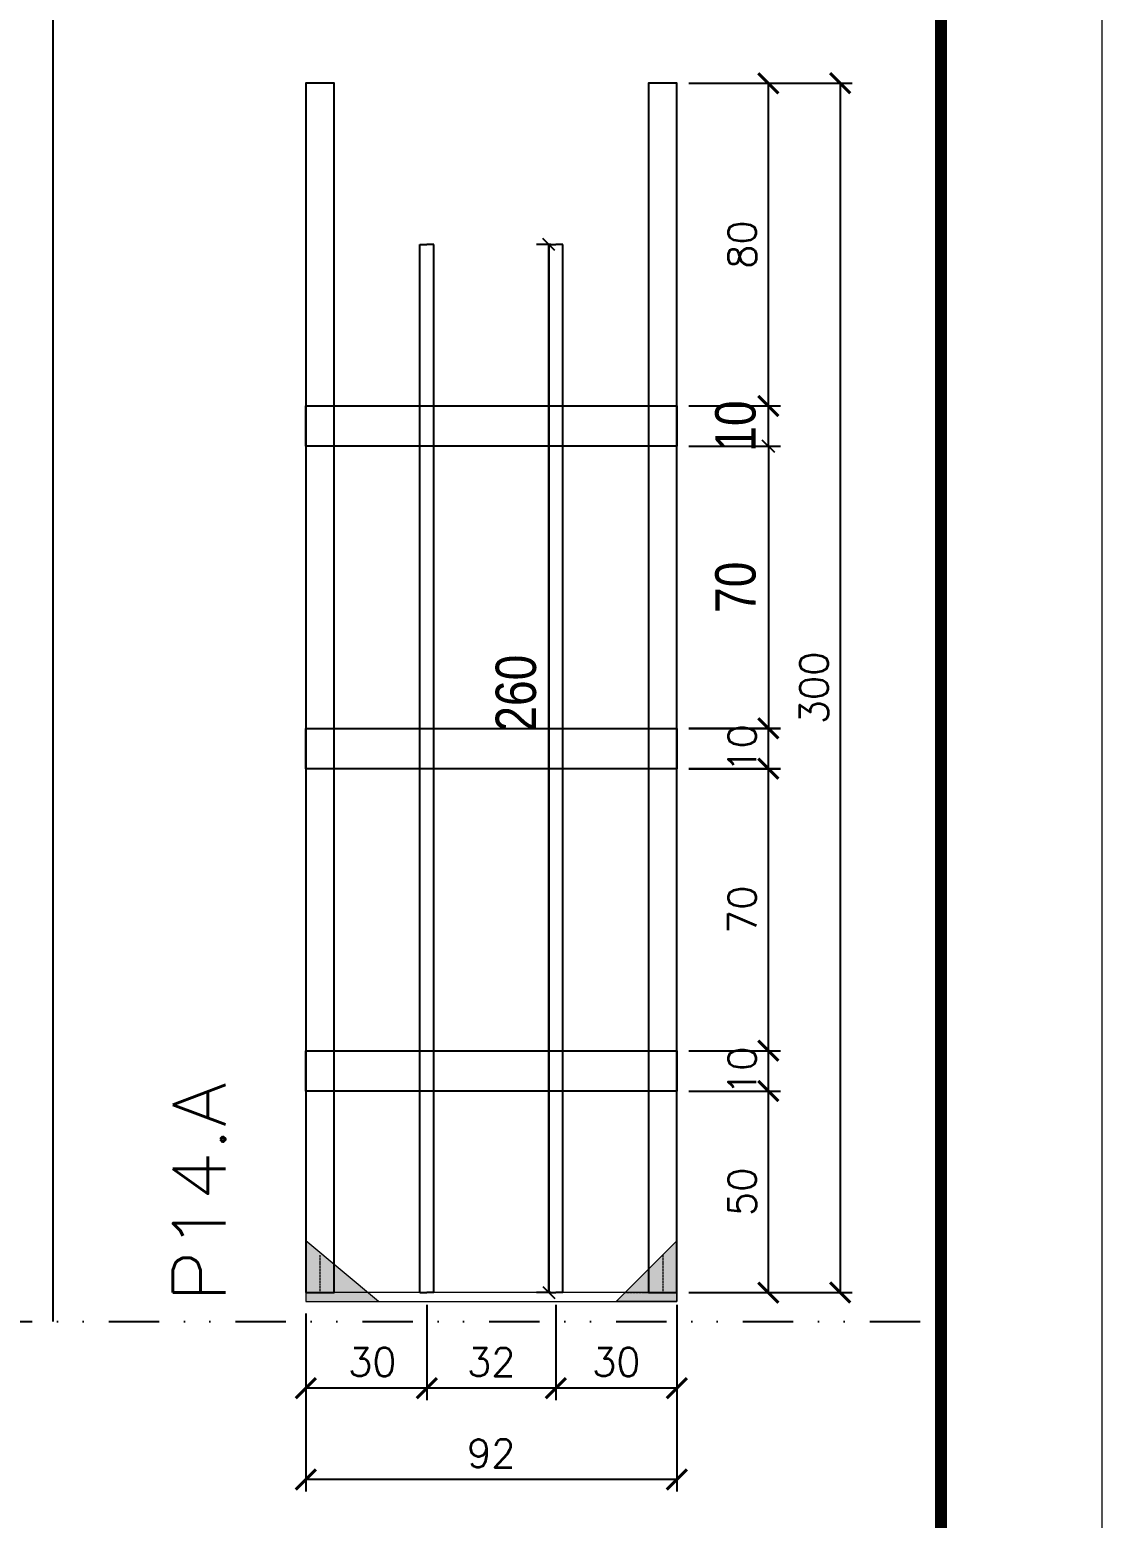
# Model space of a CAD drawing. Header units: millimetres. Extents: x 169816 to 178745, y 96537 to 113647.
# Drawn here: x 172620.1 to 172886, y 102570.4 to 102939.7 of the extents above; entities that cross this region are included whole.
import ezdxf

# ---------------------------------------------------------------- set-up
doc = ezdxf.new("R2010")
doc.units = ezdxf.units.MM
for name, pattern in [('DASHED', [0.75, 0.5, -0.25]), ('DIVIDE2', [0.625, 0.25, -0.125, 0, -0.125, 0, -0.125]), ('HIDDEN', [0.375, 0.25, -0.125])]:
    doc.linetypes.add(name, pattern=pattern)
for name, color, linetype in [('COTA', 241, 'Continuous'), ('Nível', 160, 'Continuous'), ('SARR_2.2x10', 60, 'Continuous'), ('SARR_3.5x7', 81, 'Continuous'), ('SARR_7x7', 40, 'Continuous'), ('Texto Nível', 251, 'Continuous')]:
    doc.layers.add(name, color=color, linetype=linetype)
for name, color, linetype, lineweight in [('Folhas', 255, 'Continuous', 9), ('Madeira', 126, 'Continuous', 18), ('Sarr 2.2x7', 40, 'Continuous', 9), ('SARRAFO DE PRESSAO', 251, 'DASHED', 9), ('Texto Seção', 7, 'Continuous', 15)]:
    doc.layers.add(name, color=color, linetype=linetype, lineweight=lineweight)
doc.styles.add('COTA TECNICA', font='techl___.ttf', dxfattribs={"height": 10})
doc.styles.add('REGUA-120', font='ROMANS.shx', dxfattribs={"height": 15})
doc.styles.add('ROMANS', font='romans.shx')
doc.dimstyles.new('Cota Paínel', dxfattribs={"dimtxt": 7, "dimasz": 5, "dimexe": 3, "dimexo": 3, "dimgap": 3, "dimtad": 1, "dimdec": 1, "dimzin": 12, "dimdsep": 46, "dimtxsty": 'ROMANS', "dimblk": 'ARCHTICK', "dimcen": 0, "dimclrd": 4, "dimclre": 4, "dimclrt": 1, "dimadec": 1, "dimazin": 3, "dimtfac": 1, "dimtdec": 1, "dimtmove": 0, "dimatfit": 3, "dimldrblk": 'OBLIQUE', "dimfxl": 1, "dimtolj": 1, "dimtzin": 12, "dimarcsym": 0})
doc.dimstyles.new('PAINEL', dxfattribs={"dimtxt": 10, "dimasz": 3, "dimexe": 3, "dimexo": 3, "dimgap": 3, "dimtad": 1, "dimdec": 1, "dimzin": 12, "dimdsep": 46, "dimtxsty": 'COTA TECNICA', "dimblk1": 'OBLIQUE', "dimblk2": 'OBLIQUE', "dimsah": 1, "dimcen": 0.9, "dimclrd": 4, "dimclre": 4, "dimclrt": 240, "dimadec": 1, "dimazin": 3, "dimtfac": 1, "dimtdec": 1, "dimtmove": 0, "dimatfit": 3, "dimfxl": 1, "dimtolj": 1, "dimtzin": 12, "dimarcsym": 0})

# ---------------------------------------------------------------- blocks, each defined once
blk = doc.blocks.new('9999999999')
at = {"layer": 'Folhas'}
blk.add_lwpolyline([(98138.98, 34190.21), (99623.98, 34190.21), (99623.98, 35240.21), (98138.98, 35240.21)], close=True, dxfattribs=at)
at = {"layer": 'Folhas', "color": 30, "const_width": 3}
blk.add_lwpolyline([(98213.98, 34230.21), (99583.98, 34230.21), (99583.98, 35200.21), (98213.98, 35200.21)], close=True, dxfattribs=at)
blk = doc.blocks.new('_ArchTick')
at = {"color": 0, "linetype": 'ByBlock', "const_width": 0.15}
blk.add_lwpolyline([(-0.5, -0.5), (0.5, 0.5)], dxfattribs=at)
blk = doc.blocks.new('*D1410')
at = {"layer": 'COTA', "color": 4, "lineweight": -2, "transparency": 16777216}
for p, q in [((172688.53, 102608.21), (172688.53, 102577.03)), ((172780.53, 102608.21), (172780.53, 102577.03)), ((172780.53, 102580.03), (172688.53, 102580.03))]:
    blk.add_line(p, q, dxfattribs=at)
at = {"layer": 'Defpoints', "color": 0, "transparency": 16777216}
for p in [(172688.53, 102611.21), (172780.53, 102611.21), (172688.53, 102580.03)]:
    blk.add_point(p, dxfattribs=at)
at = {"layer": 'COTA', "color": 4, "lineweight": -2, "transparency": 16777216, "xscale": 5, "yscale": 5, "zscale": 5, "rotation": 180}
blk.add_blockref('_ArchTick', (172688.53, 102580.03), dxfattribs=at)
at = {"layer": 'COTA', "color": 4, "lineweight": -2, "transparency": 16777216, "xscale": 5, "yscale": 5, "zscale": 5}
blk.add_blockref('_ArchTick', (172780.53, 102580.03), dxfattribs=at)
at = {"layer": 'COTA', "color": 1, "transparency": 16777216, "insert": (172734.53, 102586.53), "char_height": 7, "attachment_point": 5, "style": 'ROMANS'}
blk.add_mtext('\\A1;92', dxfattribs=at)
blk = doc.blocks.new('_Oblique')
at = {"color": 0, "linetype": 'ByBlock', "lineweight": -2}
blk.add_line((-0.5, -0.5), (0.5, 0.5), dxfattribs=at)
blk = doc.blocks.new('*D1411')
at = {"layer": 'COTA', "color": 4, "lineweight": -2, "transparency": 16777216}
for p, q in [((172718.53, 102623.41), (172718.53, 102599.71)), ((172688.53, 102621.21), (172688.53, 102599.71)), ((172718.53, 102602.71), (172688.53, 102602.71))]:
    blk.add_line(p, q, dxfattribs=at)
at = {"layer": 'Defpoints', "color": 0, "transparency": 16777216}
for p in [(172688.53, 102624.21), (172718.53, 102626.41), (172688.53, 102602.71)]:
    blk.add_point(p, dxfattribs=at)
at = {"layer": 'COTA', "color": 4, "lineweight": -2, "transparency": 16777216, "xscale": 5, "yscale": 5, "zscale": 5, "rotation": 180}
blk.add_blockref('_ArchTick', (172688.53, 102602.71), dxfattribs=at)
at = {"layer": 'COTA', "color": 4, "lineweight": -2, "transparency": 16777216, "xscale": 5, "yscale": 5, "zscale": 5}
blk.add_blockref('_ArchTick', (172718.53, 102602.71), dxfattribs=at)
at = {"layer": 'COTA', "color": 1, "transparency": 16777216, "insert": (172705.03, 102609.21), "char_height": 7, "attachment_point": 5, "style": 'ROMANS'}
blk.add_mtext('\\A1;30', dxfattribs=at)
blk = doc.blocks.new('*D1412')
at = {"layer": 'COTA', "color": 4, "lineweight": -2, "transparency": 16777216}
for p, q in [((172750.53, 102623.41), (172750.53, 102599.71)), ((172780.53, 102623.41), (172780.53, 102599.71)), ((172780.53, 102602.71), (172750.53, 102602.71))]:
    blk.add_line(p, q, dxfattribs=at)
at = {"layer": 'Defpoints', "color": 0, "transparency": 16777216}
for p in [(172750.53, 102626.41), (172780.53, 102626.41), (172750.53, 102602.71)]:
    blk.add_point(p, dxfattribs=at)
at = {"layer": 'COTA', "color": 4, "lineweight": -2, "transparency": 16777216, "xscale": 5, "yscale": 5, "zscale": 5, "rotation": 180}
blk.add_blockref('_ArchTick', (172750.53, 102602.71), dxfattribs=at)
at = {"layer": 'COTA', "color": 4, "lineweight": -2, "transparency": 16777216, "xscale": 5, "yscale": 5, "zscale": 5}
blk.add_blockref('_ArchTick', (172780.53, 102602.71), dxfattribs=at)
at = {"layer": 'COTA', "color": 1, "transparency": 16777216, "insert": (172765.53, 102609.21), "char_height": 7, "attachment_point": 5, "style": 'ROMANS'}
blk.add_mtext('\\A1;30', dxfattribs=at)
blk = doc.blocks.new('*D1413')
at = {"layer": 'COTA', "color": 4, "lineweight": -2, "transparency": 16777216}
for p, q in [((172783.53, 102676.41), (172806.23, 102676.41)), ((172803.23, 102626.41), (172803.23, 102676.41)), ((172783.53, 102626.41), (172806.23, 102626.41))]:
    blk.add_line(p, q, dxfattribs=at)
at = {"layer": 'Defpoints', "color": 0, "transparency": 16777216}
for p in [(172780.53, 102676.41), (172803.23, 102676.41), (172780.53, 102626.41)]:
    blk.add_point(p, dxfattribs=at)
at = {"layer": 'COTA', "color": 4, "lineweight": -2, "transparency": 16777216, "xscale": 5, "yscale": 5, "zscale": 5}
for p, rotation in [((172803.23, 102676.41), 90), ((172803.23, 102626.41), 270)]:
    blk.add_blockref('_ArchTick', p, dxfattribs=dict(at, rotation=rotation))
at = {"layer": 'COTA', "color": 1, "transparency": 16777216, "insert": (172796.73, 102651.41), "char_height": 7, "attachment_point": 5, "rotation": 90, "style": 'ROMANS'}
blk.add_mtext('\\A1;50', dxfattribs=at)
blk = doc.blocks.new('*D1414')
at = {"layer": 'COTA', "color": 4, "lineweight": -2, "transparency": 16777216}
for p, q in [((172718.53, 102623.41), (172718.53, 102599.71)), ((172750.53, 102623.41), (172750.53, 102599.71)), ((172750.53, 102602.71), (172718.53, 102602.71))]:
    blk.add_line(p, q, dxfattribs=at)
at = {"layer": 'Defpoints', "color": 0, "transparency": 16777216}
for p in [(172718.53, 102626.41), (172750.53, 102626.41), (172718.53, 102602.71)]:
    blk.add_point(p, dxfattribs=at)
at = {"layer": 'COTA', "color": 4, "lineweight": -2, "transparency": 16777216, "xscale": 5, "yscale": 5, "zscale": 5, "rotation": 180}
blk.add_blockref('_ArchTick', (172718.53, 102602.71), dxfattribs=at)
at = {"layer": 'COTA', "color": 4, "lineweight": -2, "transparency": 16777216, "xscale": 5, "yscale": 5, "zscale": 5}
blk.add_blockref('_ArchTick', (172750.53, 102602.71), dxfattribs=at)
at = {"layer": 'COTA', "color": 1, "transparency": 16777216, "insert": (172734.53, 102609.21), "char_height": 7, "attachment_point": 5, "style": 'ROMANS'}
blk.add_mtext('\\A1;32', dxfattribs=at)
blk = doc.blocks.new('*D1415')
at = {"layer": 'COTA', "color": 4, "lineweight": -2, "transparency": 16777216}
for p, q in [((172783.53, 102686.41), (172806.23, 102686.41)), ((172803.23, 102676.41), (172803.23, 102686.41)), ((172783.53, 102676.41), (172806.23, 102676.41))]:
    blk.add_line(p, q, dxfattribs=at)
at = {"layer": 'Defpoints', "color": 0, "transparency": 16777216}
for p in [(172780.53, 102686.41), (172803.23, 102686.41), (172780.53, 102676.41)]:
    blk.add_point(p, dxfattribs=at)
at = {"layer": 'COTA', "color": 4, "lineweight": -2, "transparency": 16777216, "xscale": 5, "yscale": 5, "zscale": 5}
for p, rotation in [((172803.23, 102686.41), 90), ((172803.23, 102676.41), 270)]:
    blk.add_blockref('_ArchTick', p, dxfattribs=dict(at, rotation=rotation))
at = {"layer": 'COTA', "color": 1, "transparency": 16777216, "insert": (172796.73, 102681.41), "char_height": 7, "attachment_point": 5, "rotation": 90, "style": 'ROMANS'}
blk.add_mtext('\\A1;10', dxfattribs=at)
blk = doc.blocks.new('*D1416')
at = {"layer": 'COTA', "color": 4, "lineweight": -2, "transparency": 16777216}
for p, q in [((172783.53, 102756.37), (172806.23, 102756.37)), ((172803.23, 102686.41), (172803.23, 102756.37)), ((172783.53, 102686.41), (172806.23, 102686.41))]:
    blk.add_line(p, q, dxfattribs=at)
at = {"layer": 'Defpoints', "color": 0, "transparency": 16777216}
for p in [(172780.53, 102756.37), (172803.23, 102756.37), (172780.53, 102686.41)]:
    blk.add_point(p, dxfattribs=at)
at = {"layer": 'COTA', "color": 4, "lineweight": -2, "transparency": 16777216, "xscale": 5, "yscale": 5, "zscale": 5}
for p, rotation in [((172803.23, 102756.37), 90), ((172803.23, 102686.41), 270)]:
    blk.add_blockref('_ArchTick', p, dxfattribs=dict(at, rotation=rotation))
at = {"layer": 'COTA', "color": 1, "transparency": 16777216, "insert": (172796.73, 102721.39), "char_height": 7, "attachment_point": 5, "rotation": 90, "style": 'ROMANS'}
blk.add_mtext('\\A1;70', dxfattribs=at)
blk = doc.blocks.new('*D1417')
at = {"layer": 'COTA', "color": 4, "lineweight": -2, "transparency": 16777216}
for p, q in [((172783.53, 102766.41), (172806.23, 102766.41)), ((172803.23, 102756.41), (172803.23, 102766.41)), ((172783.53, 102756.41), (172806.23, 102756.41))]:
    blk.add_line(p, q, dxfattribs=at)
at = {"layer": 'Defpoints', "color": 0, "transparency": 16777216}
for p in [(172780.53, 102766.41), (172803.23, 102766.41), (172780.53, 102756.41)]:
    blk.add_point(p, dxfattribs=at)
at = {"layer": 'COTA', "color": 4, "lineweight": -2, "transparency": 16777216, "xscale": 5, "yscale": 5, "zscale": 5}
for p, rotation in [((172803.23, 102766.41), 90), ((172803.23, 102756.41), 270)]:
    blk.add_blockref('_ArchTick', p, dxfattribs=dict(at, rotation=rotation))
at = {"layer": 'COTA', "color": 1, "transparency": 16777216, "insert": (172796.73, 102761.41), "char_height": 7, "attachment_point": 5, "rotation": 90, "style": 'ROMANS'}
blk.add_mtext('\\A1;10', dxfattribs=at)
blk = doc.blocks.new('*D1418')
at = {"layer": 'COTA', "color": 4, "lineweight": -2, "transparency": 16777216}
for p, q in [((172783.53, 102926.41), (172824.04, 102926.41)), ((172821.04, 102926.41), (172821.04, 102626.41)), ((172783.53, 102626.41), (172824.04, 102626.41))]:
    blk.add_line(p, q, dxfattribs=at)
at = {"layer": 'Defpoints', "color": 0, "transparency": 16777216}
for p in [(172780.53, 102926.41), (172780.53, 102626.41), (172821.04, 102626.41)]:
    blk.add_point(p, dxfattribs=at)
at = {"layer": 'COTA', "color": 4, "lineweight": -2, "transparency": 16777216, "xscale": 5, "yscale": 5, "zscale": 5}
for p, rotation in [((172821.04, 102926.41), 90), ((172821.04, 102626.41), 270)]:
    blk.add_blockref('_ArchTick', p, dxfattribs=dict(at, rotation=rotation))
at = {"layer": 'COTA', "color": 1, "transparency": 16777216, "insert": (172814.54, 102776.41), "char_height": 7, "attachment_point": 5, "rotation": 90, "style": 'ROMANS'}
blk.add_mtext('\\A1;300', dxfattribs=at)
blk = doc.blocks.new('*D1422')
at = {"layer": 'COTA', "color": 4, "lineweight": -2, "transparency": 16777216}
for p, q in [((172783.53, 102926.41), (172806.23, 102926.41)), ((172803.23, 102846.37), (172803.23, 102926.41)), ((172783.53, 102846.37), (172806.23, 102846.37))]:
    blk.add_line(p, q, dxfattribs=at)
at = {"layer": 'Defpoints', "color": 0, "transparency": 16777216}
for p in [(172780.53, 102926.41), (172803.23, 102926.41), (172780.53, 102846.37)]:
    blk.add_point(p, dxfattribs=at)
at = {"layer": 'COTA', "color": 4, "lineweight": -2, "transparency": 16777216, "xscale": 5, "yscale": 5, "zscale": 5}
for p, rotation in [((172803.23, 102926.41), 90), ((172803.23, 102846.37), 270)]:
    blk.add_blockref('_ArchTick', p, dxfattribs=dict(at, rotation=rotation))
at = {"layer": 'COTA', "color": 1, "transparency": 16777216, "insert": (172796.73, 102886.39), "char_height": 7, "attachment_point": 5, "rotation": 90, "style": 'ROMANS'}
blk.add_mtext('\\A1;80', dxfattribs=at)
blk = doc.blocks.new('*D1419')
at = {"layer": 'COTA', "color": 4, "lineweight": -2, "transparency": 16777216}
for p, q in [((172783.53, 102846.37), (172806.23, 102846.37)), ((172803.23, 102836.37), (172803.23, 102846.37)), ((172783.53, 102836.37), (172806.23, 102836.37))]:
    blk.add_line(p, q, dxfattribs=at)
at = {"layer": 'Defpoints', "color": 0, "transparency": 16777216}
for p in [(172780.53, 102846.37), (172803.23, 102846.37), (172780.53, 102836.37)]:
    blk.add_point(p, dxfattribs=at)
at = {"layer": 'COTA', "color": 4, "lineweight": -2, "transparency": 16777216, "xscale": 3, "yscale": 3, "zscale": 3}
for p, rotation in [((172803.23, 102846.37), 90), ((172803.23, 102836.37), 270)]:
    blk.add_blockref('_Oblique', p, dxfattribs=dict(at, rotation=rotation))
at = {"layer": 'COTA', "color": 240, "transparency": 16777216, "insert": (172795.13, 102841.37), "char_height": 10, "attachment_point": 5, "rotation": 90, "style": 'COTA TECNICA'}
blk.add_mtext('\\A1;10', dxfattribs=at)
blk = doc.blocks.new('*D1420')
at = {"layer": 'COTA', "color": 4, "lineweight": -2, "transparency": 16777216}
for p, q in [((172783.53, 102836.37), (172806.23, 102836.37)), ((172803.23, 102836.37), (172803.23, 102766.37)), ((172783.53, 102766.37), (172806.23, 102766.37))]:
    blk.add_line(p, q, dxfattribs=at)
at = {"layer": 'Defpoints', "color": 0, "transparency": 16777216}
for p in [(172780.53, 102836.37), (172780.53, 102766.37), (172803.23, 102766.37)]:
    blk.add_point(p, dxfattribs=at)
at = {"layer": 'COTA', "color": 4, "lineweight": -2, "transparency": 16777216, "xscale": 3, "yscale": 3, "zscale": 3}
for p, rotation in [((172803.23, 102836.37), 90), ((172803.23, 102766.37), 270)]:
    blk.add_blockref('_Oblique', p, dxfattribs=dict(at, rotation=rotation))
at = {"layer": 'COTA', "color": 240, "transparency": 16777216, "insert": (172795.13, 102801.37), "char_height": 10, "attachment_point": 5, "rotation": 90, "style": 'COTA TECNICA'}
blk.add_mtext('\\A1;70', dxfattribs=at)
blk = doc.blocks.new('*D1421')
at = {"layer": 'COTA', "color": 4, "lineweight": -2, "transparency": 16777216}
for p, q in [((172749.28, 102886.41), (172745.78, 102886.41)), ((172748.78, 102886.41), (172748.78, 102626.41)), ((172749.28, 102626.41), (172745.78, 102626.41))]:
    blk.add_line(p, q, dxfattribs=at)
at = {"layer": 'Defpoints', "color": 0, "transparency": 16777216}
for p in [(172752.28, 102886.41), (172748.78, 102626.41), (172752.28, 102626.41)]:
    blk.add_point(p, dxfattribs=at)
at = {"layer": 'COTA', "color": 4, "lineweight": -2, "transparency": 16777216, "xscale": 3, "yscale": 3, "zscale": 3}
for p, rotation in [((172748.78, 102886.41), 90), ((172748.78, 102626.41), 270)]:
    blk.add_blockref('_Oblique', p, dxfattribs=dict(at, rotation=rotation))
at = {"layer": 'COTA', "color": 240, "transparency": 16777216, "insert": (172740.68, 102775.1), "char_height": 10, "attachment_point": 5, "rotation": 90, "style": 'COTA TECNICA'}
blk.add_mtext('\\A1;260', dxfattribs=at)

msp = doc.modelspace()

# ---------------------------------------------------------------- hatches: boundary and pattern name
at = {"layer": 'Madeira'}
h = msp.add_hatch(color=252, dxfattribs=at)
h.dxf.hatch_style = 2
h.paths.add_polyline_path([(172688.53, 102639.21), (172688.53, 102624.21), (172706.53, 102624.21)])
h = msp.add_hatch(color=252, dxfattribs=at)
h.dxf.hatch_style = 2
h.paths.add_polyline_path([(172780.53, 102639.21), (172780.53, 102624.21), (172765.53, 102624.21)])

# ---------------------------------------------------------------- linework, layer by layer
at = {"layer": 'Madeira', "color": 1, "linetype": 'HIDDEN'}
for p, q in [((172692.03, 102635.71), (172692.03, 102626.41)), ((172692.03, 102635.71), (172692.03, 102626.41)), ((172777.03, 102635.71), (172777.03, 102626.41)), ((172777.03, 102635.71), (172777.03, 102626.41)), ((172695.53, 102632.21), (172695.53, 102626.41)), ((172698.36, 102626.41), (172688.53, 102626.41)), ((172698.36, 102626.41), (172688.53, 102626.41)), ((172704.33, 102626.41), (172688.53, 102626.41)), ((172767.73, 102626.41), (172780.53, 102626.41)), ((172770.7, 102626.41), (172780.53, 102626.41)), ((172770.7, 102626.41), (172780.53, 102626.41))]:
    msp.add_line(p, q, dxfattribs=at)
at = {"layer": 'Madeira'}
msp.add_line((172688.53, 102626.41), (172688.53, 102624.21), dxfattribs=at)
msp.add_line((172688.53, 102626.41), (172688.53, 102624.21), dxfattribs=at)
msp.add_line((172688.53, 102626.41), (172688.53, 102624.21), dxfattribs=at)
at = {"layer": 'Madeira', "color": 0}
for points in [[(172688.53, 102639.21), (172688.53, 102624.21), (172706.53, 102624.21), (172688.53, 102639.21)], [(172780.53, 102639.21), (172780.53, 102624.21), (172765.53, 102624.21), (172780.53, 102639.21)]]:
    msp.add_lwpolyline(points, dxfattribs=at)
at = {"layer": 'Nível', "color": 4, "linetype": 'DIVIDE2', "ltscale": 50}
msp.add_line((171476.02, 102619.21), (172846.02, 102619.21), dxfattribs=at)
at = {"layer": 'Sarr 2.2x7'}
msp.add_lwpolyline([(172780.53, 102626.41), (172688.53, 102626.41), (172688.53, 102624.21), (172780.53, 102624.21)], close=True, dxfattribs=at)
msp.add_lwpolyline([(172780.53, 102626.41), (172688.53, 102626.41), (172688.53, 102624.21), (172780.53, 102624.21)], close=True, dxfattribs=at)
at = {"layer": 'SARR_2.2x10'}
for points in [[(172688.53, 102846.37), (172780.53, 102846.37), (172780.53, 102836.37), (172688.53, 102836.37)], [(172688.53, 102846.37), (172780.53, 102846.37), (172780.53, 102836.37), (172688.53, 102836.37)], [(172688.53, 102766.37), (172780.53, 102766.37), (172780.53, 102756.37), (172688.53, 102756.37)], [(172688.53, 102766.37), (172780.53, 102766.37), (172780.53, 102756.37), (172688.53, 102756.37)], [(172688.53, 102686.37), (172780.53, 102686.37), (172780.53, 102676.37), (172688.53, 102676.37)], [(172688.53, 102686.37), (172780.53, 102686.37), (172780.53, 102676.37), (172688.53, 102676.37)]]:
    msp.add_lwpolyline(points, close=True, dxfattribs=at)
at = {"layer": 'SARR_3.5x7'}
for p, q in [((172716.78, 102626.41), (172716.78, 102886.41)), ((172716.78, 102886.41), (172718.53, 102886.41)), ((172716.78, 102626.41), (172716.78, 102886.41)), ((172716.78, 102886.41), (172718.53, 102886.41)), ((172720.28, 102886.41), (172718.53, 102886.41)), ((172720.28, 102886.41), (172718.53, 102886.41)), ((172720.28, 102626.41), (172720.28, 102886.41)), ((172720.28, 102626.41), (172720.28, 102886.41)), ((172748.78, 102626.41), (172748.78, 102886.41)), ((172748.78, 102886.41), (172750.53, 102886.41)), ((172748.78, 102626.41), (172748.78, 102886.41)), ((172748.78, 102886.41), (172750.53, 102886.41)), ((172752.28, 102886.41), (172750.53, 102886.41)), ((172752.28, 102886.41), (172750.53, 102886.41)), ((172752.28, 102626.41), (172752.28, 102886.41)), ((172752.28, 102626.41), (172752.28, 102886.41)), ((172716.78, 102626.41), (172718.53, 102626.41)), ((172716.78, 102626.41), (172718.53, 102626.41)), ((172720.28, 102626.41), (172718.53, 102626.41)), ((172720.28, 102626.41), (172718.53, 102626.41)), ((172748.78, 102626.41), (172750.53, 102626.41)), ((172748.78, 102626.41), (172750.53, 102626.41)), ((172752.28, 102626.41), (172750.53, 102626.41)), ((172752.28, 102626.41), (172750.53, 102626.41))]:
    msp.add_line(p, q, dxfattribs=at)
at = {"layer": 'SARR_7x7'}
for points in [[(172688.53, 102626.41), (172695.53, 102626.41), (172695.53, 102926.41), (172688.53, 102926.41)], [(172688.53, 102626.41), (172695.53, 102626.41), (172695.53, 102926.41), (172688.53, 102926.41)], [(172773.53, 102626.41), (172780.53, 102626.41), (172780.53, 102926.41), (172773.53, 102926.41)], [(172773.53, 102626.41), (172780.53, 102626.41), (172780.53, 102926.41), (172773.53, 102926.41)]]:
    msp.add_lwpolyline(points, close=True, dxfattribs=at)
at = {"layer": 'Texto Nível'}
msp.add_line((172625.87, 102619.21), (172625.87, 103289.93), dxfattribs=at)

# ---------------------------------------------------------------- block references
at = {"layer": 'SARRAFO DE PRESSAO', "color": 6, "linetype": 'ByBlock'}
msp.add_blockref('9999999999', (73262.04, 68089.72), dxfattribs=at)

# ---------------------------------------------------------------- texts
at = {"layer": 'Texto Seção', "style": 'REGUA-120', "width": 1.1}
msp.add_text('P14.A', height=13, rotation=90, dxfattribs=at).set_placement((172668.59, 102623.98))

# ---------------------------------------------------------------- dimensions: what is measured, and where the dimension line sits
at = {"layer": 'COTA'}
for base, p1, p2, picture, middle in [((172821.04, 102626.41), (172780.53, 102926.41), (172780.53, 102626.41), '*D1418', (172821.04, 102776.41)), ((172803.23, 102766.41), (172780.53, 102756.41), (172780.53, 102766.41), '*D1417', (172803.23, 102761.41))]:
    dim = msp.add_linear_dim(base=base, p1=p1, p2=p2, angle=90, dimstyle='Cota Paínel', override={"dimtad": 3}, dxfattribs=at)
    dim.commit()
    dim.dimension.update_dxf_attribs({"geometry": picture, "text_midpoint": middle, "dimtype": 160})
for base, p1, p2, picture, middle in [((172803.23, 102926.41), (172780.53, 102846.37), (172780.53, 102926.41), '*D1422', (172796.73, 102886.39)), ((172803.23, 102756.37), (172780.53, 102686.41), (172780.53, 102756.37), '*D1416', (172796.73, 102721.39))]:
    dim = msp.add_linear_dim(base=base, p1=p1, p2=p2, angle=90, dimstyle='Cota Paínel', override={"dimtad": 3}, dxfattribs=at)
    dim.commit()
    dim.dimension.update_dxf_attribs({"geometry": picture, "text_midpoint": middle})
for base, p1, p2, angle, dimstyle, picture, middle in [((172748.78, 102626.41), (172752.28, 102886.41), (172752.28, 102626.41), 90, 'PAINEL', '*D1421', (172748.78, 102775.1)), ((172803.23, 102846.37), (172780.53, 102836.37), (172780.53, 102846.37), 90, 'PAINEL', '*D1419', (172803.23, 102841.37)), ((172803.23, 102686.41), (172780.53, 102676.41), (172780.53, 102686.41), 90, 'Cota Paínel', '*D1415', (172803.23, 102681.41)), ((172688.53, 102602.71), (172718.53, 102626.41), (172688.53, 102624.21), 180, 'Cota Paínel', '*D1411', (172705.03, 102602.71)), ((172688.53, 102580.03), (172780.53, 102611.21), (172688.53, 102611.21), 180, 'Cota Paínel', '*D1410', (172734.53, 102580.03))]:
    dim = msp.add_linear_dim(base=base, p1=p1, p2=p2, angle=angle, dimstyle=dimstyle, dxfattribs=at)
    dim.commit()
    dim.dimension.update_dxf_attribs({"geometry": picture, "text_midpoint": middle, "dimtype": 160})
for base, p1, p2, angle, dimstyle, picture, middle in [((172803.23, 102766.37), (172780.53, 102836.37), (172780.53, 102766.37), 90, 'PAINEL', '*D1420', (172795.13, 102801.37)), ((172803.23, 102676.41), (172780.53, 102626.41), (172780.53, 102676.41), 90, 'Cota Paínel', '*D1413', (172796.73, 102651.41)), ((172718.53, 102602.71), (172750.53, 102626.41), (172718.53, 102626.41), 180, 'Cota Paínel', '*D1414', (172734.53, 102609.21)), ((172750.53, 102602.71), (172780.53, 102626.41), (172750.53, 102626.41), 180, 'Cota Paínel', '*D1412', (172765.53, 102609.21))]:
    dim = msp.add_linear_dim(base=base, p1=p1, p2=p2, angle=angle, dimstyle=dimstyle, dxfattribs=at)
    dim.commit()
    dim.dimension.update_dxf_attribs({"geometry": picture, "text_midpoint": middle})

doc.saveas('drawing.dxf')
